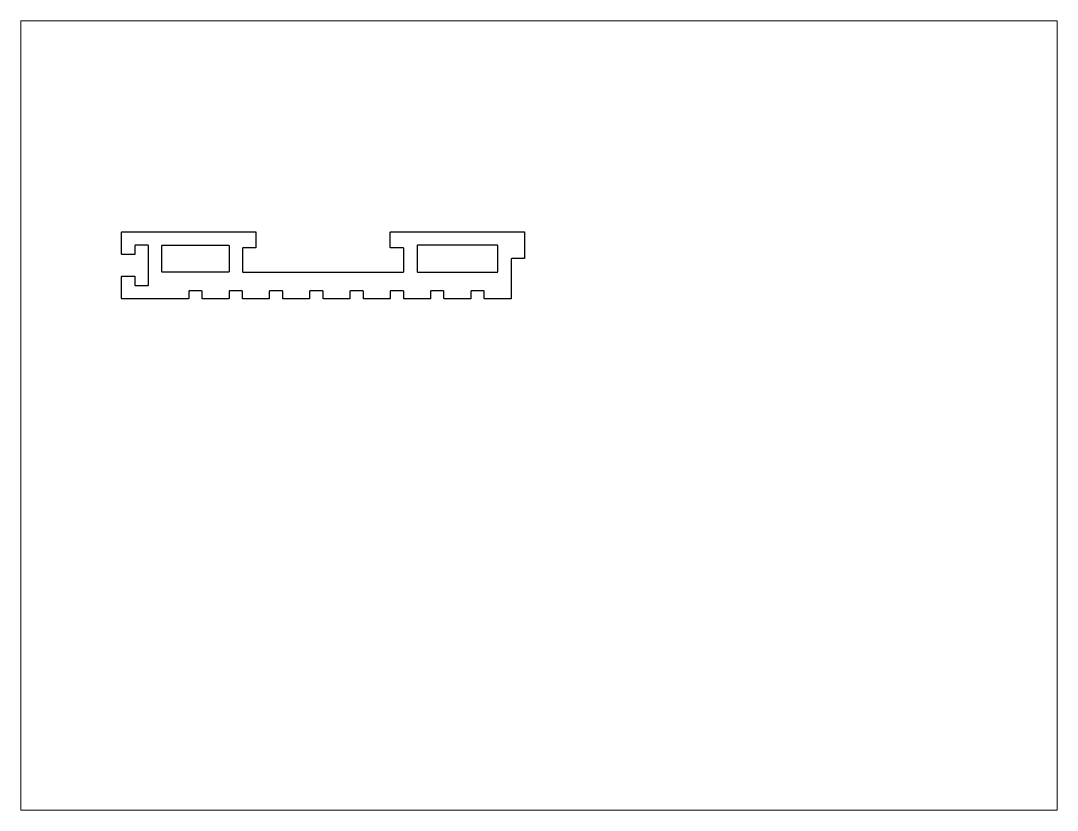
# Paper-space layout 'Layout1' of a CAD drawing. Extents: x 27 to 240, y 20 to 183.
# The model-space entities are those that its viewports show. They can reach past a viewport. Long polylines and large blocks are cut down to what shows.
import ezdxf

# ---------------------------------------------------------------- set-up
doc = ezdxf.new("R2010")
doc.units = 0
doc.header["$LTSCALE"] = 15
doc.layers.get('0').update_dxf_attribs({"linetype": 'CONTINUOUS'})

msp = doc.modelspace()

# ---------------------------------------------------------------- linework, layer by layer
at = {"ltscale": 0.05}
for points in [[(104.95, 173.69), (95.35, 173.69, -0.414214), (95.15, 173.89), (95.15, 176.49, 0.414214), (94.95, 176.69), (90.35, 176.69, 0.414214), (90.15, 176.49), (90.15, 173.89, -0.414214), (89.95, 173.69), (80.35, 173.69, -0.414214), (80.15, 173.89), (80.15, 176.49, 0.414214), (79.95, 176.69), (75.35, 176.69, 0.414214), (75.15, 176.49), (75.15, 173.89, -0.414214), (74.95, 173.69), (65.35, 173.69, -0.414214), (65.15, 173.89), (65.15, 176.49, 0.414214), (64.95, 176.69), (60.35, 176.69, 0.414214), (60.15, 176.49), (60.15, 173.89, -0.414214), (59.95, 173.69), (35.35, 173.69, -0.414214), (35.15, 173.89), (35.15, 181.99, -0.414214), (35.35, 182.19), (39.95, 182.19, -0.414214), (40.15, 181.99), (40.15, 178.89, 0.414214), (40.35, 178.69), (44.95, 178.69, 0.414214), (45.15, 178.89), (45.15, 193.49, 0.414214), (44.95, 193.69), (40.35, 193.69, 0.414214), (40.15, 193.49), (40.15, 190.39, -0.414214), (39.95, 190.19), (35.35, 190.19, -0.414214), (35.15, 190.39), (35.15, 198.49, -0.414214), (35.35, 198.69), (84.95, 198.69, -0.414214), (85.15, 198.49), (85.15, 192.89, -0.414214), (84.95, 192.69), (80.35, 192.69, 0.414214), (80.15, 192.49), (80.15, 183.89, 0.414214), (80.35, 183.69), (139.95, 183.69, 0.414214), (140.15, 183.89), (140.15, 192.49, 0.414214), (139.95, 192.69), (135.35, 192.69, -0.414214), (135.15, 192.89), (135.15, 198.49, -0.414214), (135.35, 198.69), (184.95, 198.69, -0.414214), (185.15, 198.49), (185.15, 188.89, -0.414214), (184.95, 188.69), (180.35, 188.69, 0.414214), (180.15, 188.49), (180.15, 173.89, -0.414214), (179.95, 173.69), (170.35, 173.69, -0.414214), (170.15, 173.89), (170.15, 176.49, 0.414214), (169.95, 176.69), (165.35, 176.69, 0.414214), (165.15, 176.49), (165.15, 173.89, -0.414214), (164.95, 173.69), (155.35, 173.69, -0.414214), (155.15, 173.89), (155.15, 176.49, 0.414214), (154.95, 176.69), (150.35, 176.69, 0.414214), (150.15, 176.49), (150.15, 173.89, -0.414214), (149.95, 173.69), (140.35, 173.69, -0.414214), (140.15, 173.89), (140.15, 176.49, 0.414214), (139.95, 176.69), (135.35, 176.69, 0.414214), (135.15, 176.49), (135.15, 173.89, -0.414214), (134.95, 173.69), (125.35, 173.69, -0.414214), (125.15, 173.89), (125.15, 176.49, 0.414214), (124.95, 176.69), (120.35, 176.69, 0.414214), (120.15, 176.49), (120.15, 173.89, -0.414214), (119.95, 173.69), (110.35, 173.69, -0.414214), (110.15, 173.89), (110.15, 176.49, 0.414214), (109.95, 176.69), (105.35, 176.69, 0.414214), (105.15, 176.49), (105.15, 173.89, -0.414214)], [(50.15, 183.89), (50.15, 193.49, -0.414214), (50.35, 193.69), (74.95, 193.69, -0.414214), (75.15, 193.49), (75.15, 183.89, -0.414214), (74.95, 183.69), (50.35, 183.69, -0.414214)], [(145.15, 193.49), (145.15, 183.89, 0.414214), (145.35, 183.69), (174.95, 183.69, 0.414214), (175.15, 183.89), (175.15, 193.49, 0.414214), (174.95, 193.69), (145.35, 193.69, 0.414214)]]:
    msp.add_lwpolyline(points, format="xyb", close=True, dxfattribs=at)

psp = doc.layouts.get("Layout1")

# ---------------------------------------------------------------- viewports
at = {"layer": '0', "color": 0, "linetype": 'BYBLOCK', "ltscale": 0.05}
psp.add_viewport(center=(133.35, 101.6), size=(213.36, 162.56), view_center_point=(190.51, 130.3), view_height=293.8955, dxfattribs=at)

doc.saveas('drawing.dxf')
